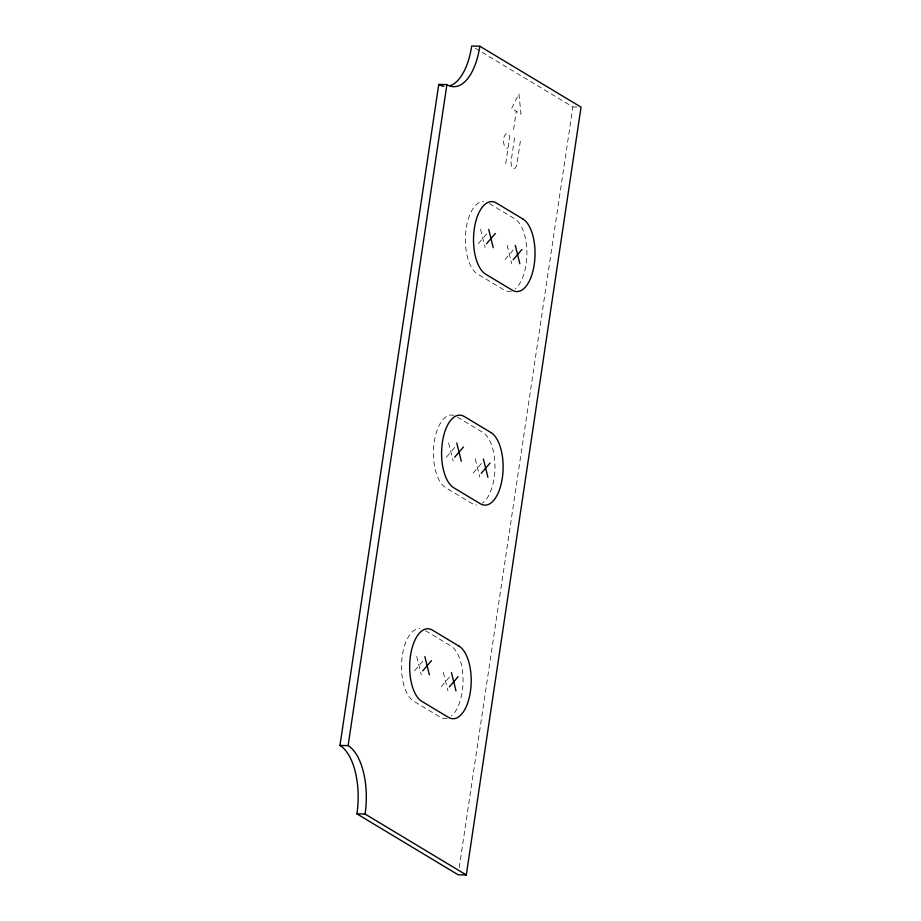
<?xml version="1.0" encoding="UTF-8"?>
<svg xmlns="http://www.w3.org/2000/svg" width="921" height="921" viewBox="0 0 921 921"><rect width="100%" height="100%" fill="white"/><g stroke="black" fill="none" stroke-linecap="round" stroke-linejoin="round"><path stroke-width="0.69" stroke-dasharray="4.61 3.45" d="M505.721 163.535L509.474 138.392A3.465 1.635 -88.8 0 0 508.415 134.109L507.932 133.821A7.126 3.362 -88.8 0 0 503.695 138.749A7.126 3.362 -88.8 0 0 505.871 147.544L507.586 148.58M513.596 129.47L516.313 111.337L511.592 108.505L518.914 93.873L521.021 114.169L516.646 111.545M514.597 137.839L511.213 160.461A6.401 3.016 -88.8 0 0 513.17 168.347A6.401 3.016 -88.8 0 0 516.969 163.926L520.353 141.293M459.199 867.663L572.897 106.963L481.43 51.921M478.425 243.512L487.209 233.278M505.042 259.538L513.814 249.303M446.501 457.092L455.285 446.858M473.118 473.118L481.902 462.883M414.588 670.672L423.372 660.438M441.205 686.686L449.978 676.451M572.897 106.963L576.972 107.043M511.316 291.45L508.599 291.393A36.978 17.453 -88.8 0 1 504.109 290.011L477.492 273.998A36.978 17.453 -88.8 0 1 465.635 233.128A36.978 17.453 -88.8 0 1 483.652 201.423M475.34 48.249L480.209 51.185M489.35 203.529L514.747 218.818A36.978 17.453 -88.8 0 1 526.893 252.458A36.978 17.453 -88.8 0 1 515.334 288.745M457.426 417.109L482.834 432.398A36.978 17.453 -88.8 0 1 494.968 467.246A36.978 17.453 -88.8 0 1 482.328 503.154M425.502 630.689L450.91 645.978A36.978 17.453 -88.8 0 1 463.056 679.606A36.978 17.453 -88.8 0 1 451.497 715.905M507.172 245.297L511.696 263.533M480.555 229.283L485.079 247.519M475.248 458.877L479.772 477.113M448.631 442.863L453.155 461.099M443.323 672.457L447.848 690.692M416.718 656.431L421.242 674.679M447.042 718.288A36.978 17.453 -88.8 0 1 440.273 717.171L413.656 701.157A36.978 17.453 -88.8 0 1 401.786 660.276A36.978 17.453 -88.8 0 1 419.815 628.583M453.995 415.383A36.978 17.453 -88.8 0 0 433.952 444.313A36.978 17.453 -88.8 0 0 445.58 487.577L472.185 503.591A36.978 17.453 -88.8 0 0 476.675 504.973"/><path stroke-width="1.38" d="M339.953 745.457L438.753 84.433L446.904 84.605A55.479 26.179 -88.8 0 0 479.829 46.223L581.047 107.135L466.291 874.95L458.14 874.777L356.934 813.865A55.479 26.179 -88.8 0 0 339.953 745.457L348.103 745.63A55.479 26.179 -88.8 0 1 365.073 814.037L466.291 874.95M348.103 745.63L446.904 84.605M486.576 243.697L495.36 233.462M513.193 259.71L521.965 249.476M454.652 457.277L463.436 447.042M481.269 473.29L490.053 463.056M422.739 670.845L431.523 660.61M449.344 686.87L458.128 676.636M479.829 46.223L471.679 46.05A55.479 26.179 -88.8 0 1 450.024 85.78M356.934 813.865L365.073 814.037M515.311 245.47L519.847 263.717M488.706 229.456L493.23 247.691M483.398 459.049L487.923 477.297M456.781 443.036L461.306 461.271M451.474 672.629L455.999 690.865M424.869 656.615L429.393 674.851M443.772 86.332A55.479 26.179 -88.8 0 1 438.753 84.433M522.898 218.991L496.281 202.977A36.978 17.453 -88.8 0 0 474.338 228.569A36.978 17.453 -88.8 0 0 485.643 274.17L512.26 290.184A36.978 17.453 -88.8 0 0 534.215 264.603A36.978 17.453 -88.8 0 0 522.898 218.991M490.985 432.571L464.368 416.557A36.978 17.453 -88.8 0 0 442.414 442.149A36.978 17.453 -88.8 0 0 453.731 487.75L480.336 503.764A36.978 17.453 -88.8 0 0 502.29 478.183A36.978 17.453 -88.8 0 0 490.985 432.571M459.061 646.151L432.444 630.137A36.978 17.453 -88.8 0 0 410.49 655.717A36.978 17.453 -88.8 0 0 421.806 701.33L448.423 717.344A36.978 17.453 -88.8 0 0 470.378 691.763A36.978 17.453 -88.8 0 0 459.061 646.151"/></g></svg>
